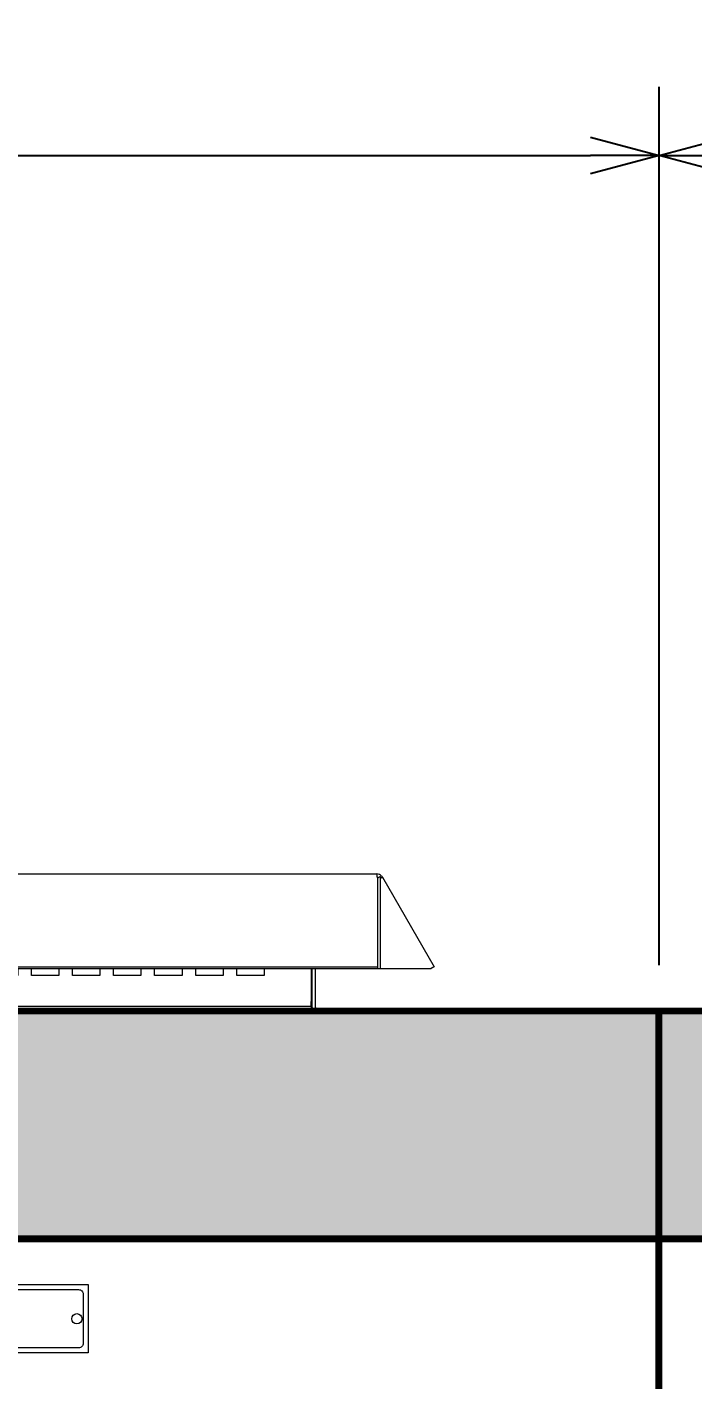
# Model space of a CAD drawing. Header units: millimetres. Extents: x -116965 to 323937, y 291661 to 566926.
# Drawn here: x -47409 to -47117, y 318577 to 319170 of the extents above; entities that cross this region are included whole.
import ezdxf

# ---------------------------------------------------------------- set-up
doc = ezdxf.new("R2010")
doc.units = ezdxf.units.MM
doc.header["$PDMODE"] = 35
doc.layers.get('0').update_dxf_attribs({"lineweight": 18})
doc.layers.add('AM_5', color=3, linetype='Continuous', lineweight=25)
doc.layers.add('Visible (ISO)', color=7, linetype='Continuous', lineweight=50)
doc.layers.add('C00-00-00', color=7, linetype='Continuous')
doc.layers.add('dien', color=2, linetype='Continuous')
doc.layers.add('C34-3A-40', color=7, linetype='Continuous', true_color=0x343a40)
doc.layers.add('C62-64-69', color=7, linetype='Continuous', true_color=0x626469)
doc.styles.add('hwTech', font='Cambria.ttf')
doc.styles.add('{18b73a54-fa43-428c-adcb-c1c7bbdf2c84}', font='Simplex.shx')
doc.dimstyles.new('kich thuoc$0', dxfattribs={"dimscale": 2, "dimtxt": 20, "dimasz": 16, "dimexe": 15, "dimexo": 10, "dimgap": 5, "dimtad": 1, "dimdec": 0, "dimzin": 0, "dimdsep": 46, "dimtxsty": '{18b73a54-fa43-428c-adcb-c1c7bbdf2c84}', "dimblk": 'OPEN30', "dimcen": 0.09, "dimclrd": 3, "dimclre": 3, "dimclrt": 3, "dimadec": 0, "dimazin": 0, "dimtfac": 1, "dimtdec": 0, "dimtofl": 0, "dimtmove": 0, "dimatfit": 3, "dimldrblk": 'OPEN30', "dimfxl": 1, "dimtolj": 1, "dimtzin": 0, "dimarcsym": 0})

# ---------------------------------------------------------------- blocks, each defined once
blk = doc.blocks.new('SV-F')
at = {"lineweight": 13}
blk.add_line((201, 0), (-201, 0), dxfattribs=at)
at = {"layer": 'Visible (ISO)', "lineweight": 13}
for p, q in [((-226.27, 58.5), (-226.27, 60)), ((-226.27, 60), (226.27, 60)), ((226.27, 60), (226.27, 58.5)), ((-251.5, 19.3), (-228.87, 58.5)), ((-228.79, 58.46), (-228.87, 58.5)), ((-228.79, 58.46), (-228.7, 58.41)), ((-227.8, 58.89), (-228.23, 58.13)), ((-227.8, 58.89), (-227.8, 18.55)), ((-226.82, 58.32), (-227.8, 58.89)), ((-226.82, 18.55), (-226.82, 58.32)), ((-226.68, 58.5), (-226.68, 19.3)), ((-226.27, 58.5), (-226.68, 58.5)), ((226.68, 58.5), (226.27, 58.5)), ((226.68, 58.5), (226.68, 19.3)), ((226.82, 58.32), (227.8, 58.89)), ((226.82, 18.55), (226.82, 58.32)), ((228.23, 58.13), (227.8, 58.89)), ((227.8, 58.89), (227.8, 18.55)), ((228.7, 58.41), (228.79, 58.46)), ((228.87, 58.5), (228.79, 58.46)), ((228.87, 58.5), (251.5, 19.3)), ((-250.87, 18.93), (-251.5, 19.3)), ((-250.87, 18.93), (-250.2, 18.55)), ((-250.2, 18.55), (-227.8, 18.55)), ((-227.8, 18.55), (-226.82, 18.55)), ((-226.68, 19.3), (-226.68, 18.55)), ((-226.68, 19.3), (226.68, 19.3)), ((-226.68, 18.55), (226.68, 18.55)), ((-199.5, 18.55), (-199.5, 1.5)), ((-198, 1.5), (-198, 18.55)), ((-197.5, 4), (-197.5, 18.55)), ((-177, 15.5), (-177, 18.55)), ((-165, 18.55), (-165, 15.5)), ((-159, 15.5), (-159, 18.55)), ((-147, 18.55), (-147, 15.5)), ((-141, 15.5), (-141, 18.55)), ((-129, 18.55), (-129, 15.5)), ((-123, 15.5), (-123, 18.55)), ((-111, 18.55), (-111, 15.5)), ((-105, 15.5), (-105, 18.55)), ((-93, 18.55), (-93, 15.5)), ((-87, 15.5), (-87, 18.55)), ((-75, 18.55), (-75, 15.5)), ((-69, 15.5), (-69, 18.55)), ((-57, 18.55), (-57, 15.5)), ((-51, 15.5), (-51, 18.55)), ((-39, 18.55), (-39, 15.5)), ((-33, 15.5), (-33, 18.55)), ((-21, 18.55), (-21, 15.5)), ((-15, 15.5), (-15, 18.55)), ((-3, 18.55), (-3, 15.5)), ((3, 15.5), (3, 18.55)), ((15, 18.55), (15, 15.5)), ((21, 15.5), (21, 18.55)), ((33, 18.55), (33, 15.5)), ((39, 15.5), (39, 18.55)), ((51, 18.55), (51, 15.5)), ((57, 15.5), (57, 18.55)), ((69, 18.55), (69, 15.5)), ((75, 15.5), (75, 18.55)), ((87, 18.55), (87, 15.5)), ((93, 15.5), (93, 18.55)), ((105, 18.55), (105, 15.5)), ((111, 15.5), (111, 18.55)), ((123, 18.55), (123, 15.5)), ((129, 15.5), (129, 18.55)), ((141, 18.55), (141, 15.5)), ((147, 15.5), (147, 18.55)), ((159, 18.55), (159, 15.5)), ((165, 15.5), (165, 18.55)), ((177, 18.55), (177, 15.5)), ((197.5, 18.55), (197.5, 4)), ((198, 1.5), (198, 18.55)), ((199.5, 1.5), (199.5, 18.55)), ((226.68, 19.3), (226.68, 18.55)), ((226.82, 18.55), (227.8, 18.55)), ((227.8, 18.55), (250.2, 18.55)), ((250.87, 18.93), (250.2, 18.55)), ((251.5, 19.3), (250.87, 18.93)), ((-165, 15.5), (-177, 15.5)), ((-147, 15.5), (-159, 15.5)), ((-129, 15.5), (-141, 15.5)), ((-111, 15.5), (-123, 15.5)), ((-93, 15.5), (-105, 15.5)), ((-75, 15.5), (-87, 15.5)), ((-57, 15.5), (-69, 15.5)), ((-39, 15.5), (-51, 15.5)), ((-21, 15.5), (-33, 15.5)), ((-3, 15.5), (-15, 15.5)), ((15, 15.5), (3, 15.5)), ((33, 15.5), (21, 15.5)), ((51, 15.5), (39, 15.5)), ((69, 15.5), (57, 15.5)), ((87, 15.5), (75, 15.5)), ((105, 15.5), (93, 15.5)), ((123, 15.5), (111, 15.5)), ((141, 15.5), (129, 15.5)), ((159, 15.5), (147, 15.5)), ((177, 15.5), (165, 15.5)), ((-197.5, 2), (-197.5, 4)), ((-197.5, 2), (197.5, 2)), ((-197.5, 2), (-197.5, 0)), ((197.5, 2), (197.5, 4)), ((197.5, 2), (197.5, 0))]:
    blk.add_line(p, q, dxfattribs=at)
for centre, radius, start, end in [((-226.27, 57), 3, 90, 136.32574), ((226.27, 57), 3, 43.67426, 90), ((-226.27, 57), 3, 136.32574, 150), ((-226.27, 57), 1.5, 105.84023, 114.60333), ((226.27, 57), 1.5, 65.39667, 74.15977), ((226.27, 57), 3, 30, 43.67426), ((-201, 1.5), 1.5, 270, 0), ((-201, 1.5), 3, 330, 0), ((201, 1.5), 3, 180, 210), ((201, 1.5), 1.5, 180, 270)]:
    blk.add_arc(centre, radius, start, end, dxfattribs=at)
for points in [[(-228.7, 58.41), (-228.66, 58.38), (-228.61, 58.35), (-228.56, 58.32)], [(-228.56, 58.32), (-228.47, 58.27), (-228.36, 58.21), (-228.23, 58.13)], [(228.56, 58.32), (228.47, 58.27), (228.36, 58.21), (228.23, 58.13)], [(228.7, 58.41), (228.66, 58.38), (228.61, 58.35), (228.56, 58.32)]]:
    blk.add_open_spline(points, degree=3, dxfattribs=at)
blk = doc.blocks.new('_Open30')
at = {"color": 0, "linetype": 'ByBlock', "lineweight": -2}
for p, q in [((-1, 0.268), (0, 0)), ((0, 0), (-1, -0.268)), ((0, 0), (-1, 0))]:
    blk.add_line(p, q, dxfattribs=at)
blk = doc.blocks.new('*D1853')
at = {"layer": 'AM_5', "color": 3, "lineweight": -2, "transparency": 16777216}
for p, q in [((-47831.9, 318758.44), (-47831.9, 319143.37)), ((-47131.9, 318758.44), (-47131.9, 319143.37)), ((-47801.9, 319113.37), (-47161.9, 319113.37))]:
    blk.add_line(p, q, dxfattribs=at)
at = {"layer": 'Defpoints', "color": 0, "lineweight": -3, "transparency": 16777216}
for p in [(-47131.9, 319113.37), (-47831.9, 318738.44), (-47131.9, 318738.44)]:
    blk.add_point(p, dxfattribs=at)
at = {"layer": 'AM_5', "color": 3, "lineweight": -2, "transparency": 16777216, "xscale": 30, "yscale": 30, "zscale": 30, "rotation": 180}
blk.add_blockref('_Open30', (-47831.9, 319113.37), dxfattribs=at)
at = {"layer": 'AM_5', "color": 3, "lineweight": -2, "transparency": 16777216, "xscale": 30, "yscale": 30, "zscale": 30}
blk.add_blockref('_Open30', (-47131.9, 319113.37), dxfattribs=at)
at = {"layer": 'AM_5', "color": 3, "transparency": 16777216, "insert": (-47481.9, 319143.37), "char_height": 40, "attachment_point": 5, "style": '{18b73a54-fa43-428c-adcb-c1c7bbdf2c84}'}
blk.add_mtext('\\A1;700', dxfattribs=at)
blk = doc.blocks.new('*D1859')
at = {"layer": 'AM_5', "color": 3, "lineweight": -2, "transparency": 16777216}
for p, q in [((-47131.9, 318758.39), (-47131.9, 319143.32)), ((-46731.9, 318758.39), (-46731.9, 319143.32)), ((-47101.9, 319113.32), (-46761.9, 319113.32))]:
    blk.add_line(p, q, dxfattribs=at)
at = {"layer": 'Defpoints', "color": 0, "lineweight": -3, "transparency": 16777216}
for p in [(-46731.9, 319113.32), (-47131.9, 318738.39), (-46731.9, 318738.39)]:
    blk.add_point(p, dxfattribs=at)
at = {"layer": 'AM_5', "color": 3, "lineweight": -2, "transparency": 16777216, "xscale": 30, "yscale": 30, "zscale": 30, "rotation": 180}
blk.add_blockref('_Open30', (-47131.9, 319113.32), dxfattribs=at)
at = {"layer": 'AM_5', "color": 3, "lineweight": -2, "transparency": 16777216, "xscale": 30, "yscale": 30, "zscale": 30}
blk.add_blockref('_Open30', (-46731.9, 319113.32), dxfattribs=at)
at = {"layer": 'AM_5', "color": 3, "transparency": 16777216, "insert": (-46931.9, 319143.32), "char_height": 40, "attachment_point": 5, "style": '{18b73a54-fa43-428c-adcb-c1c7bbdf2c84}'}
blk.add_mtext('\\A1;400', dxfattribs=at)
blk = doc.blocks.new('QƯEQWQWEQWE')
at = {"color": 0, "lineweight": 13, "ltscale": 100}
blk.add_lwpolyline([(60414.52, 346788.3), (60214.52, 346788.3), (60214.52, 346818.3), (60414.52, 346818.3)], close=True, dxfattribs=at)
blk.add_lwpolyline([(60410.27, 346790.55), (60218.77, 346790.55, -0.414214), (60216.77, 346792.55), (60216.77, 346814.06, -0.414214), (60218.77, 346816.06), (60410.27, 346816.06, -0.414214), (60412.27, 346814.06), (60412.27, 346792.55, -0.414214)], format="xyb", close=True, dxfattribs=at)
at = {"color": 7}
for centre in [(60219.52, 346803.3), (60409.52, 346803.3)]:
    blk.add_circle(centre, 2.25, dxfattribs=at)
at = {"lineweight": -3, "ltscale": 5, "insert": (60314.57, 346808.64), "char_height": 7.5, "attachment_point": 5, "style": 'hwTech'}
blk.add_mtext_dynamic_manual_height_columns('COLUMN NUMBER', width=145.0456, gutter_width=12, heights=[0], dxfattribs=at)
at = {"layer": 'dien', "color": 6, "linetype": 'Continuous', "lineweight": 30, "insert": (60314.57, 346799.61), "char_height": 15, "width": 248.9403, "attachment_point": 5, "style": 'hwTech'}
blk.add_mtext('{\\H0.3667x;3P4W - 400/230VAC} ', dxfattribs=at)

msp = doc.modelspace()

# ---------------------------------------------------------------- hatches: boundary and pattern name
at = {"layer": 'C34-3A-40'}
h = msp.add_hatch(color=256, dxfattribs=at)
h.dxf.hatch_style = 2
h.paths.add_polyline_path([(-47831.925407, 318738.443002), (-47132.023117, 318738.443002), (-47132.023117, 318638.456958), (-47831.925407, 318638.456958)])
h = msp.add_hatch(color=256, dxfattribs=at)
h.dxf.hatch_style = 2
h.paths.add_polyline_path([(-47132.023117, 318738.443002), (-46732.078952, 318738.443002), (-46732.078952, 318638.456958), (-47132.023117, 318638.456958)])
at = {"layer": 'C62-64-69'}
h = msp.add_hatch(color=256, dxfattribs=at)
h.dxf.hatch_style = 2
h.paths.add_polyline_path([(-47415.983477, 318729.444258), (-47383.987942, 318729.444258), (-47383.987942, 318722.445233), (-47415.983477, 318722.445233)])
h = msp.add_hatch(color=256, dxfattribs=at)
h.dxf.hatch_style = 2
h.paths.add_polyline_path([(-47383.987942, 318729.444258), (-47351.992407, 318729.444258), (-47351.992407, 318722.445233), (-47383.987942, 318722.445233)])
h = msp.add_hatch(color=256, dxfattribs=at)
h.dxf.hatch_style = 2
h.paths.add_polyline_path([(-47383.987942, 318729.444258), (-47351.992407, 318729.444258), (-47351.992407, 318722.445233), (-47383.987942, 318722.445233)])
h = msp.add_hatch(color=256, dxfattribs=at)
h.dxf.hatch_style = 2
h.paths.add_polyline_path([(-47351.992407, 318729.444258), (-47319.996877, 318729.444258), (-47319.996877, 318722.445233), (-47351.992407, 318722.445233)])
h = msp.add_hatch(color=256, dxfattribs=at)
h.dxf.hatch_style = 2
h.paths.add_polyline_path([(-47351.992407, 318729.444258), (-47319.996877, 318729.444258), (-47319.996877, 318722.445233), (-47351.992407, 318722.445233)])
h = msp.add_hatch(color=256, dxfattribs=at)
h.dxf.hatch_style = 2
h.paths.add_polyline_path([(-47319.996877, 318729.444258), (-47288.001342, 318729.444258), (-47288.001342, 318722.445233), (-47319.996877, 318722.445233)])
h = msp.add_hatch(color=256, dxfattribs=at)
h.dxf.hatch_style = 2
h.paths.add_polyline_path([(-47319.996877, 318729.444258), (-47288.001342, 318729.444258), (-47288.001342, 318722.445233), (-47319.996877, 318722.445233)])
h = msp.add_hatch(color=256, dxfattribs=at)
h.dxf.hatch_style = 2
h.paths.add_polyline_path([(-47288.001342, 318729.444258), (-47256.005807, 318729.444258), (-47256.005807, 318722.445233), (-47288.001342, 318722.445233)])
h = msp.add_hatch(color=256, dxfattribs=at)
h.dxf.hatch_style = 2
h.paths.add_polyline_path([(-47288.001342, 318729.444258), (-47256.005807, 318729.444258), (-47256.005807, 318722.445233), (-47288.001342, 318722.445233)])
h = msp.add_hatch(color=256, dxfattribs=at)
h.dxf.hatch_style = 2
h.paths.add_polyline_path([(-47256.005807, 318729.444258), (-47224.010277, 318729.444258), (-47224.010277, 318722.445233), (-47256.005807, 318722.445233)])
h = msp.add_hatch(color=256, dxfattribs=at)
h.dxf.hatch_style = 2
h.paths.add_polyline_path([(-47224.010277, 318729.444258), (-47192.014742, 318729.444258), (-47192.014742, 318722.445233), (-47224.010277, 318722.445233)])
h = msp.add_hatch(color=256, dxfattribs=at)
h.dxf.hatch_style = 2
h.paths.add_polyline_path([(-47224.010277, 318729.444258), (-47192.014742, 318729.444258), (-47192.014742, 318722.445233), (-47224.010277, 318722.445233)])
h = msp.add_hatch(color=256, dxfattribs=at)
h.dxf.hatch_style = 2
h.paths.add_polyline_path([(-47192.014742, 318729.444258), (-47160.019207, 318729.444258), (-47160.019207, 318722.445233), (-47192.014742, 318722.445233)])
h = msp.add_hatch(color=256, dxfattribs=at)
h.dxf.hatch_style = 2
h.paths.add_polyline_path([(-47192.014742, 318729.444258), (-47160.019207, 318729.444258), (-47160.019207, 318722.445233), (-47192.014742, 318722.445233)])
h = msp.add_hatch(color=256, dxfattribs=at)
h.dxf.hatch_style = 2
h.paths.add_polyline_path([(-47160.019207, 318729.444258), (-47128.023677, 318729.444258), (-47128.023677, 318722.445233), (-47160.019207, 318722.445233)])
h = msp.add_hatch(color=256, dxfattribs=at)
h.dxf.hatch_style = 2
h.paths.add_polyline_path([(-47132.023117, 318729.444258), (-47100.027582, 318729.444258), (-47100.027582, 318722.445233), (-47132.023117, 318722.445233)])
h = msp.add_hatch(color=256, dxfattribs=at)
h.dxf.hatch_style = 2
h.paths.add_polyline_path([(-47415.983477, 318722.445233), (-47383.987942, 318722.445233), (-47383.987942, 318720.445514), (-47415.983477, 318720.445514)])
h = msp.add_hatch(color=256, dxfattribs=at)
h.dxf.hatch_style = 2
h.paths.add_polyline_path([(-47415.983477, 318720.445514), (-47383.987942, 318720.445514), (-47383.987942, 318713.446489), (-47415.983477, 318713.446489)])
h = msp.add_hatch(color=256, dxfattribs=at)
h.dxf.hatch_style = 2
h.paths.add_polyline_path([(-47383.987942, 318722.445233), (-47351.992407, 318722.445233), (-47351.992407, 318720.445514), (-47383.987942, 318720.445514)])
h = msp.add_hatch(color=256, dxfattribs=at)
h.dxf.hatch_style = 2
h.paths.add_polyline_path([(-47383.987942, 318722.445233), (-47351.992407, 318722.445233), (-47351.992407, 318720.445514), (-47383.987942, 318720.445514)])
h = msp.add_hatch(color=256, dxfattribs=at)
h.dxf.hatch_style = 2
h.paths.add_polyline_path([(-47383.987942, 318720.445514), (-47351.992407, 318720.445514), (-47351.992407, 318713.446489), (-47383.987942, 318713.446489)])
h = msp.add_hatch(color=256, dxfattribs=at)
h.dxf.hatch_style = 2
h.paths.add_polyline_path([(-47383.987942, 318720.445514), (-47351.992407, 318720.445514), (-47351.992407, 318713.446489), (-47383.987942, 318713.446489)])
h = msp.add_hatch(color=256, dxfattribs=at)
h.dxf.hatch_style = 2
h.paths.add_polyline_path([(-47351.992407, 318722.445233), (-47319.996877, 318722.445233), (-47319.996877, 318720.445514), (-47351.992407, 318720.445514)])
h = msp.add_hatch(color=256, dxfattribs=at)
h.dxf.hatch_style = 2
h.paths.add_polyline_path([(-47351.992407, 318722.445233), (-47319.996877, 318722.445233), (-47319.996877, 318720.445514), (-47351.992407, 318720.445514)])
h = msp.add_hatch(color=256, dxfattribs=at)
h.dxf.hatch_style = 2
h.paths.add_polyline_path([(-47351.992407, 318720.445514), (-47319.996877, 318720.445514), (-47319.996877, 318713.446489), (-47351.992407, 318713.446489)])
h = msp.add_hatch(color=256, dxfattribs=at)
h.dxf.hatch_style = 2
h.paths.add_polyline_path([(-47351.992407, 318720.445514), (-47319.996877, 318720.445514), (-47319.996877, 318713.446489), (-47351.992407, 318713.446489)])
h = msp.add_hatch(color=256, dxfattribs=at)
h.dxf.hatch_style = 2
h.paths.add_polyline_path([(-47319.996877, 318722.445233), (-47288.001342, 318722.445233), (-47288.001342, 318720.445514), (-47319.996877, 318720.445514)])
h = msp.add_hatch(color=256, dxfattribs=at)
h.dxf.hatch_style = 2
h.paths.add_polyline_path([(-47319.996877, 318722.445233), (-47288.001342, 318722.445233), (-47288.001342, 318720.445514), (-47319.996877, 318720.445514)])
h = msp.add_hatch(color=256, dxfattribs=at)
h.dxf.hatch_style = 2
h.paths.add_polyline_path([(-47319.996877, 318720.445514), (-47288.001342, 318720.445514), (-47288.001342, 318713.446489), (-47319.996877, 318713.446489)])
h = msp.add_hatch(color=256, dxfattribs=at)
h.dxf.hatch_style = 2
h.paths.add_polyline_path([(-47319.996877, 318720.445514), (-47288.001342, 318720.445514), (-47288.001342, 318713.446489), (-47319.996877, 318713.446489)])
h = msp.add_hatch(color=256, dxfattribs=at)
h.dxf.hatch_style = 2
h.paths.add_polyline_path([(-47288.001342, 318722.445233), (-47256.005807, 318722.445233), (-47256.005807, 318720.445514), (-47288.001342, 318720.445514)])
h = msp.add_hatch(color=256, dxfattribs=at)
h.dxf.hatch_style = 2
h.paths.add_polyline_path([(-47288.001342, 318722.445233), (-47256.005807, 318722.445233), (-47256.005807, 318720.445514), (-47288.001342, 318720.445514)])
h = msp.add_hatch(color=256, dxfattribs=at)
h.dxf.hatch_style = 2
h.paths.add_polyline_path([(-47288.001342, 318720.445514), (-47256.005807, 318720.445514), (-47256.005807, 318713.446489), (-47288.001342, 318713.446489)])
h = msp.add_hatch(color=256, dxfattribs=at)
h.dxf.hatch_style = 2
h.paths.add_polyline_path([(-47288.001342, 318720.445514), (-47256.005807, 318720.445514), (-47256.005807, 318713.446489), (-47288.001342, 318713.446489)])
h = msp.add_hatch(color=256, dxfattribs=at)
h.dxf.hatch_style = 2
h.paths.add_polyline_path([(-47256.005807, 318722.445233), (-47224.010277, 318722.445233), (-47224.010277, 318720.445514), (-47256.005807, 318720.445514)])
h = msp.add_hatch(color=256, dxfattribs=at)
h.dxf.hatch_style = 2
h.paths.add_polyline_path([(-47256.005807, 318720.445514), (-47224.010277, 318720.445514), (-47224.010277, 318713.446489), (-47256.005807, 318713.446489)])
h = msp.add_hatch(color=256, dxfattribs=at)
h.dxf.hatch_style = 2
h.paths.add_polyline_path([(-47224.010277, 318722.445233), (-47192.014742, 318722.445233), (-47192.014742, 318720.445514), (-47224.010277, 318720.445514)])
h = msp.add_hatch(color=256, dxfattribs=at)
h.dxf.hatch_style = 2
h.paths.add_polyline_path([(-47224.010277, 318722.445233), (-47192.014742, 318722.445233), (-47192.014742, 318720.445514), (-47224.010277, 318720.445514)])
h = msp.add_hatch(color=256, dxfattribs=at)
h.dxf.hatch_style = 2
h.paths.add_polyline_path([(-47224.010277, 318720.445514), (-47192.014742, 318720.445514), (-47192.014742, 318713.446489), (-47224.010277, 318713.446489)])
h = msp.add_hatch(color=256, dxfattribs=at)
h.dxf.hatch_style = 2
h.paths.add_polyline_path([(-47224.010277, 318720.445514), (-47192.014742, 318720.445514), (-47192.014742, 318713.446489), (-47224.010277, 318713.446489)])
h = msp.add_hatch(color=256, dxfattribs=at)
h.dxf.hatch_style = 2
h.paths.add_polyline_path([(-47192.014742, 318722.445233), (-47160.019207, 318722.445233), (-47160.019207, 318720.445514), (-47192.014742, 318720.445514)])
h = msp.add_hatch(color=256, dxfattribs=at)
h.dxf.hatch_style = 2
h.paths.add_polyline_path([(-47192.014742, 318722.445233), (-47160.019207, 318722.445233), (-47160.019207, 318720.445514), (-47192.014742, 318720.445514)])
h = msp.add_hatch(color=256, dxfattribs=at)
h.dxf.hatch_style = 2
h.paths.add_polyline_path([(-47192.014742, 318720.445514), (-47160.019207, 318720.445514), (-47160.019207, 318713.446489), (-47192.014742, 318713.446489)])
h = msp.add_hatch(color=256, dxfattribs=at)
h.dxf.hatch_style = 2
h.paths.add_polyline_path([(-47192.014742, 318720.445514), (-47160.019207, 318720.445514), (-47160.019207, 318713.446489), (-47192.014742, 318713.446489)])
h = msp.add_hatch(color=256, dxfattribs=at)
h.dxf.hatch_style = 2
h.paths.add_polyline_path([(-47160.019207, 318722.445233), (-47128.023677, 318722.445233), (-47128.023677, 318720.445514), (-47160.019207, 318720.445514)])
h = msp.add_hatch(color=256, dxfattribs=at)
h.dxf.hatch_style = 2
h.paths.add_polyline_path([(-47160.019207, 318720.445514), (-47128.023677, 318720.445514), (-47128.023677, 318713.446489), (-47160.019207, 318713.446489)])
h = msp.add_hatch(color=256, dxfattribs=at)
h.dxf.hatch_style = 2
h.paths.add_polyline_path([(-47132.023117, 318722.445233), (-47100.027582, 318722.445233), (-47100.027582, 318720.445514), (-47132.023117, 318720.445514)])
h = msp.add_hatch(color=256, dxfattribs=at)
h.dxf.hatch_style = 2
h.paths.add_polyline_path([(-47132.023117, 318720.445514), (-47100.027582, 318720.445514), (-47100.027582, 318713.446489), (-47132.023117, 318713.446489)])
h = msp.add_hatch(color=256, dxfattribs=at)
h.dxf.hatch_style = 2
h.paths.add_polyline_path([(-47415.983477, 318713.446489), (-47383.987942, 318713.446489), (-47383.987942, 318711.446771), (-47415.983477, 318711.446771)])
h = msp.add_hatch(color=256, dxfattribs=at)
h.dxf.hatch_style = 2
h.paths.add_polyline_path([(-47415.983477, 318711.446771), (-47383.987942, 318711.446771), (-47383.987942, 318704.447745), (-47415.983477, 318704.447745)])
h = msp.add_hatch(color=256, dxfattribs=at)
h.dxf.hatch_style = 2
h.paths.add_polyline_path([(-47383.987942, 318713.446489), (-47351.992407, 318713.446489), (-47351.992407, 318711.446771), (-47383.987942, 318711.446771)])
h = msp.add_hatch(color=256, dxfattribs=at)
h.dxf.hatch_style = 2
h.paths.add_polyline_path([(-47383.987942, 318713.446489), (-47351.992407, 318713.446489), (-47351.992407, 318711.446771), (-47383.987942, 318711.446771)])
h = msp.add_hatch(color=256, dxfattribs=at)
h.dxf.hatch_style = 2
h.paths.add_polyline_path([(-47383.987942, 318711.446771), (-47351.992407, 318711.446771), (-47351.992407, 318704.447745), (-47383.987942, 318704.447745)])
h = msp.add_hatch(color=256, dxfattribs=at)
h.dxf.hatch_style = 2
h.paths.add_polyline_path([(-47383.987942, 318711.446771), (-47351.992407, 318711.446771), (-47351.992407, 318704.447745), (-47383.987942, 318704.447745)])
h = msp.add_hatch(color=256, dxfattribs=at)
h.dxf.hatch_style = 2
h.paths.add_polyline_path([(-47351.992407, 318713.446489), (-47319.996877, 318713.446489), (-47319.996877, 318711.446771), (-47351.992407, 318711.446771)])
h = msp.add_hatch(color=256, dxfattribs=at)
h.dxf.hatch_style = 2
h.paths.add_polyline_path([(-47351.992407, 318713.446489), (-47319.996877, 318713.446489), (-47319.996877, 318711.446771), (-47351.992407, 318711.446771)])
h = msp.add_hatch(color=256, dxfattribs=at)
h.dxf.hatch_style = 2
h.paths.add_polyline_path([(-47351.992407, 318711.446771), (-47319.996877, 318711.446771), (-47319.996877, 318704.447745), (-47351.992407, 318704.447745)])
h = msp.add_hatch(color=256, dxfattribs=at)
h.dxf.hatch_style = 2
h.paths.add_polyline_path([(-47351.992407, 318711.446771), (-47319.996877, 318711.446771), (-47319.996877, 318704.447745), (-47351.992407, 318704.447745)])
h = msp.add_hatch(color=256, dxfattribs=at)
h.dxf.hatch_style = 2
h.paths.add_polyline_path([(-47319.996877, 318713.446489), (-47288.001342, 318713.446489), (-47288.001342, 318711.446771), (-47319.996877, 318711.446771)])
h = msp.add_hatch(color=256, dxfattribs=at)
h.dxf.hatch_style = 2
h.paths.add_polyline_path([(-47319.996877, 318713.446489), (-47288.001342, 318713.446489), (-47288.001342, 318711.446771), (-47319.996877, 318711.446771)])
h = msp.add_hatch(color=256, dxfattribs=at)
h.dxf.hatch_style = 2
h.paths.add_polyline_path([(-47319.996877, 318711.446771), (-47288.001342, 318711.446771), (-47288.001342, 318704.447745), (-47319.996877, 318704.447745)])
h = msp.add_hatch(color=256, dxfattribs=at)
h.dxf.hatch_style = 2
h.paths.add_polyline_path([(-47319.996877, 318711.446771), (-47288.001342, 318711.446771), (-47288.001342, 318704.447745), (-47319.996877, 318704.447745)])
h = msp.add_hatch(color=256, dxfattribs=at)
h.dxf.hatch_style = 2
h.paths.add_polyline_path([(-47288.001342, 318713.446489), (-47256.005807, 318713.446489), (-47256.005807, 318711.446771), (-47288.001342, 318711.446771)])
h = msp.add_hatch(color=256, dxfattribs=at)
h.dxf.hatch_style = 2
h.paths.add_polyline_path([(-47288.001342, 318713.446489), (-47256.005807, 318713.446489), (-47256.005807, 318711.446771), (-47288.001342, 318711.446771)])
h = msp.add_hatch(color=256, dxfattribs=at)
h.dxf.hatch_style = 2
h.paths.add_polyline_path([(-47288.001342, 318711.446771), (-47256.005807, 318711.446771), (-47256.005807, 318704.447745), (-47288.001342, 318704.447745)])
h = msp.add_hatch(color=256, dxfattribs=at)
h.dxf.hatch_style = 2
h.paths.add_polyline_path([(-47288.001342, 318711.446771), (-47256.005807, 318711.446771), (-47256.005807, 318704.447745), (-47288.001342, 318704.447745)])
h = msp.add_hatch(color=256, dxfattribs=at)
h.dxf.hatch_style = 2
h.paths.add_polyline_path([(-47256.005807, 318713.446489), (-47224.010277, 318713.446489), (-47224.010277, 318711.446771), (-47256.005807, 318711.446771)])
h = msp.add_hatch(color=256, dxfattribs=at)
h.dxf.hatch_style = 2
h.paths.add_polyline_path([(-47256.005807, 318711.446771), (-47224.010277, 318711.446771), (-47224.010277, 318704.447745), (-47256.005807, 318704.447745)])
h = msp.add_hatch(color=256, dxfattribs=at)
h.dxf.hatch_style = 2
h.paths.add_polyline_path([(-47224.010277, 318713.446489), (-47192.014742, 318713.446489), (-47192.014742, 318711.446771), (-47224.010277, 318711.446771)])
h = msp.add_hatch(color=256, dxfattribs=at)
h.dxf.hatch_style = 2
h.paths.add_polyline_path([(-47224.010277, 318713.446489), (-47192.014742, 318713.446489), (-47192.014742, 318711.446771), (-47224.010277, 318711.446771)])
h = msp.add_hatch(color=256, dxfattribs=at)
h.dxf.hatch_style = 2
h.paths.add_polyline_path([(-47224.010277, 318711.446771), (-47192.014742, 318711.446771), (-47192.014742, 318704.447745), (-47224.010277, 318704.447745)])
h = msp.add_hatch(color=256, dxfattribs=at)
h.dxf.hatch_style = 2
h.paths.add_polyline_path([(-47224.010277, 318711.446771), (-47192.014742, 318711.446771), (-47192.014742, 318704.447745), (-47224.010277, 318704.447745)])
h = msp.add_hatch(color=256, dxfattribs=at)
h.dxf.hatch_style = 2
h.paths.add_polyline_path([(-47192.014742, 318713.446489), (-47160.019207, 318713.446489), (-47160.019207, 318711.446771), (-47192.014742, 318711.446771)])
h = msp.add_hatch(color=256, dxfattribs=at)
h.dxf.hatch_style = 2
h.paths.add_polyline_path([(-47192.014742, 318713.446489), (-47160.019207, 318713.446489), (-47160.019207, 318711.446771), (-47192.014742, 318711.446771)])
h = msp.add_hatch(color=256, dxfattribs=at)
h.dxf.hatch_style = 2
h.paths.add_polyline_path([(-47192.014742, 318711.446771), (-47160.019207, 318711.446771), (-47160.019207, 318704.447745), (-47192.014742, 318704.447745)])
h = msp.add_hatch(color=256, dxfattribs=at)
h.dxf.hatch_style = 2
h.paths.add_polyline_path([(-47192.014742, 318711.446771), (-47160.019207, 318711.446771), (-47160.019207, 318704.447745), (-47192.014742, 318704.447745)])
h = msp.add_hatch(color=256, dxfattribs=at)
h.dxf.hatch_style = 2
h.paths.add_polyline_path([(-47160.019207, 318713.446489), (-47128.023677, 318713.446489), (-47128.023677, 318711.446771), (-47160.019207, 318711.446771)])
h = msp.add_hatch(color=256, dxfattribs=at)
h.dxf.hatch_style = 2
h.paths.add_polyline_path([(-47160.019207, 318711.446771), (-47128.023677, 318711.446771), (-47128.023677, 318704.447745), (-47160.019207, 318704.447745)])
h = msp.add_hatch(color=256, dxfattribs=at)
h.dxf.hatch_style = 2
h.paths.add_polyline_path([(-47132.023117, 318713.446489), (-47100.027582, 318713.446489), (-47100.027582, 318711.446771), (-47132.023117, 318711.446771)])
h = msp.add_hatch(color=256, dxfattribs=at)
h.dxf.hatch_style = 2
h.paths.add_polyline_path([(-47132.023117, 318711.446771), (-47100.027582, 318711.446771), (-47100.027582, 318704.447745), (-47132.023117, 318704.447745)])
h = msp.add_hatch(color=256, dxfattribs=at)
h.dxf.hatch_style = 2
h.paths.add_polyline_path([(-47415.983477, 318704.447745), (-47383.987942, 318704.447745), (-47383.987942, 318702.448027), (-47415.983477, 318702.448027)])
h = msp.add_hatch(color=256, dxfattribs=at)
h.dxf.hatch_style = 2
h.paths.add_polyline_path([(-47415.983477, 318702.448027), (-47383.987942, 318702.448027), (-47383.987942, 318695.449001), (-47415.983477, 318695.449001)])
h = msp.add_hatch(color=256, dxfattribs=at)
h.dxf.hatch_style = 2
h.paths.add_polyline_path([(-47383.987942, 318704.447745), (-47351.992407, 318704.447745), (-47351.992407, 318702.448027), (-47383.987942, 318702.448027)])
h = msp.add_hatch(color=256, dxfattribs=at)
h.dxf.hatch_style = 2
h.paths.add_polyline_path([(-47383.987942, 318704.447745), (-47351.992407, 318704.447745), (-47351.992407, 318702.448027), (-47383.987942, 318702.448027)])
h = msp.add_hatch(color=256, dxfattribs=at)
h.dxf.hatch_style = 2
h.paths.add_polyline_path([(-47383.987942, 318702.448027), (-47351.992407, 318702.448027), (-47351.992407, 318695.449001), (-47383.987942, 318695.449001)])
h = msp.add_hatch(color=256, dxfattribs=at)
h.dxf.hatch_style = 2
h.paths.add_polyline_path([(-47383.987942, 318702.448027), (-47351.992407, 318702.448027), (-47351.992407, 318695.449001), (-47383.987942, 318695.449001)])
h = msp.add_hatch(color=256, dxfattribs=at)
h.dxf.hatch_style = 2
h.paths.add_polyline_path([(-47351.992407, 318704.447745), (-47319.996877, 318704.447745), (-47319.996877, 318702.448027), (-47351.992407, 318702.448027)])
h = msp.add_hatch(color=256, dxfattribs=at)
h.dxf.hatch_style = 2
h.paths.add_polyline_path([(-47351.992407, 318704.447745), (-47319.996877, 318704.447745), (-47319.996877, 318702.448027), (-47351.992407, 318702.448027)])
h = msp.add_hatch(color=256, dxfattribs=at)
h.dxf.hatch_style = 2
h.paths.add_polyline_path([(-47351.992407, 318702.448027), (-47319.996877, 318702.448027), (-47319.996877, 318695.449001), (-47351.992407, 318695.449001)])
h = msp.add_hatch(color=256, dxfattribs=at)
h.dxf.hatch_style = 2
h.paths.add_polyline_path([(-47351.992407, 318702.448027), (-47319.996877, 318702.448027), (-47319.996877, 318695.449001), (-47351.992407, 318695.449001)])
h = msp.add_hatch(color=256, dxfattribs=at)
h.dxf.hatch_style = 2
h.paths.add_polyline_path([(-47319.996877, 318704.447745), (-47288.001342, 318704.447745), (-47288.001342, 318702.448027), (-47319.996877, 318702.448027)])
h = msp.add_hatch(color=256, dxfattribs=at)
h.dxf.hatch_style = 2
h.paths.add_polyline_path([(-47319.996877, 318704.447745), (-47288.001342, 318704.447745), (-47288.001342, 318702.448027), (-47319.996877, 318702.448027)])
h = msp.add_hatch(color=256, dxfattribs=at)
h.dxf.hatch_style = 2
h.paths.add_polyline_path([(-47319.996877, 318702.448027), (-47288.001342, 318702.448027), (-47288.001342, 318695.449001), (-47319.996877, 318695.449001)])
h = msp.add_hatch(color=256, dxfattribs=at)
h.dxf.hatch_style = 2
h.paths.add_polyline_path([(-47319.996877, 318702.448027), (-47288.001342, 318702.448027), (-47288.001342, 318695.449001), (-47319.996877, 318695.449001)])
h = msp.add_hatch(color=256, dxfattribs=at)
h.dxf.hatch_style = 2
h.paths.add_polyline_path([(-47288.001342, 318704.447745), (-47256.005807, 318704.447745), (-47256.005807, 318702.448027), (-47288.001342, 318702.448027)])
h = msp.add_hatch(color=256, dxfattribs=at)
h.dxf.hatch_style = 2
h.paths.add_polyline_path([(-47288.001342, 318704.447745), (-47256.005807, 318704.447745), (-47256.005807, 318702.448027), (-47288.001342, 318702.448027)])
h = msp.add_hatch(color=256, dxfattribs=at)
h.dxf.hatch_style = 2
h.paths.add_polyline_path([(-47288.001342, 318702.448027), (-47256.005807, 318702.448027), (-47256.005807, 318695.449001), (-47288.001342, 318695.449001)])
h = msp.add_hatch(color=256, dxfattribs=at)
h.dxf.hatch_style = 2
h.paths.add_polyline_path([(-47288.001342, 318702.448027), (-47256.005807, 318702.448027), (-47256.005807, 318695.449001), (-47288.001342, 318695.449001)])
h = msp.add_hatch(color=256, dxfattribs=at)
h.dxf.hatch_style = 2
h.paths.add_polyline_path([(-47256.005807, 318704.447745), (-47224.010277, 318704.447745), (-47224.010277, 318702.448027), (-47256.005807, 318702.448027)])
h = msp.add_hatch(color=256, dxfattribs=at)
h.dxf.hatch_style = 2
h.paths.add_polyline_path([(-47256.005807, 318702.448027), (-47224.010277, 318702.448027), (-47224.010277, 318695.449001), (-47256.005807, 318695.449001)])
h = msp.add_hatch(color=256, dxfattribs=at)
h.dxf.hatch_style = 2
h.paths.add_polyline_path([(-47224.010277, 318704.447745), (-47192.014742, 318704.447745), (-47192.014742, 318702.448027), (-47224.010277, 318702.448027)])
h = msp.add_hatch(color=256, dxfattribs=at)
h.dxf.hatch_style = 2
h.paths.add_polyline_path([(-47224.010277, 318704.447745), (-47192.014742, 318704.447745), (-47192.014742, 318702.448027), (-47224.010277, 318702.448027)])
h = msp.add_hatch(color=256, dxfattribs=at)
h.dxf.hatch_style = 2
h.paths.add_polyline_path([(-47224.010277, 318702.448027), (-47192.014742, 318702.448027), (-47192.014742, 318695.449001), (-47224.010277, 318695.449001)])
h = msp.add_hatch(color=256, dxfattribs=at)
h.dxf.hatch_style = 2
h.paths.add_polyline_path([(-47224.010277, 318702.448027), (-47192.014742, 318702.448027), (-47192.014742, 318695.449001), (-47224.010277, 318695.449001)])
h = msp.add_hatch(color=256, dxfattribs=at)
h.dxf.hatch_style = 2
h.paths.add_polyline_path([(-47192.014742, 318704.447745), (-47160.019207, 318704.447745), (-47160.019207, 318702.448027), (-47192.014742, 318702.448027)])
h = msp.add_hatch(color=256, dxfattribs=at)
h.dxf.hatch_style = 2
h.paths.add_polyline_path([(-47192.014742, 318704.447745), (-47160.019207, 318704.447745), (-47160.019207, 318702.448027), (-47192.014742, 318702.448027)])
h = msp.add_hatch(color=256, dxfattribs=at)
h.dxf.hatch_style = 2
h.paths.add_polyline_path([(-47192.014742, 318702.448027), (-47160.019207, 318702.448027), (-47160.019207, 318695.449001), (-47192.014742, 318695.449001)])
h = msp.add_hatch(color=256, dxfattribs=at)
h.dxf.hatch_style = 2
h.paths.add_polyline_path([(-47192.014742, 318702.448027), (-47160.019207, 318702.448027), (-47160.019207, 318695.449001), (-47192.014742, 318695.449001)])
h = msp.add_hatch(color=256, dxfattribs=at)
h.dxf.hatch_style = 2
h.paths.add_polyline_path([(-47160.019207, 318704.447745), (-47128.023677, 318704.447745), (-47128.023677, 318702.448027), (-47160.019207, 318702.448027)])
h = msp.add_hatch(color=256, dxfattribs=at)
h.dxf.hatch_style = 2
h.paths.add_polyline_path([(-47160.019207, 318702.448027), (-47128.023677, 318702.448027), (-47128.023677, 318695.449001), (-47160.019207, 318695.449001)])
h = msp.add_hatch(color=256, dxfattribs=at)
h.dxf.hatch_style = 2
h.paths.add_polyline_path([(-47132.023117, 318704.447745), (-47100.027582, 318704.447745), (-47100.027582, 318702.448027), (-47132.023117, 318702.448027)])
h = msp.add_hatch(color=256, dxfattribs=at)
h.dxf.hatch_style = 2
h.paths.add_polyline_path([(-47132.023117, 318702.448027), (-47100.027582, 318702.448027), (-47100.027582, 318695.449001), (-47132.023117, 318695.449001)])
h = msp.add_hatch(color=256, dxfattribs=at)
h.dxf.hatch_style = 2
h.paths.add_polyline_path([(-47415.983477, 318695.449001), (-47383.987942, 318695.449001), (-47383.987942, 318693.449283), (-47415.983477, 318693.449283)])
h = msp.add_hatch(color=256, dxfattribs=at)
h.dxf.hatch_style = 2
h.paths.add_polyline_path([(-47415.983477, 318693.449283), (-47383.987942, 318693.449283), (-47383.987942, 318686.450258), (-47415.983477, 318686.450258)])
h = msp.add_hatch(color=256, dxfattribs=at)
h.dxf.hatch_style = 2
h.paths.add_polyline_path([(-47383.987942, 318695.449001), (-47351.992407, 318695.449001), (-47351.992407, 318693.449283), (-47383.987942, 318693.449283)])
h = msp.add_hatch(color=256, dxfattribs=at)
h.dxf.hatch_style = 2
h.paths.add_polyline_path([(-47383.987942, 318695.449001), (-47351.992407, 318695.449001), (-47351.992407, 318693.449283), (-47383.987942, 318693.449283)])
h = msp.add_hatch(color=256, dxfattribs=at)
h.dxf.hatch_style = 2
h.paths.add_polyline_path([(-47383.987942, 318693.449283), (-47351.992407, 318693.449283), (-47351.992407, 318686.450258), (-47383.987942, 318686.450258)])
h = msp.add_hatch(color=256, dxfattribs=at)
h.dxf.hatch_style = 2
h.paths.add_polyline_path([(-47383.987942, 318693.449283), (-47351.992407, 318693.449283), (-47351.992407, 318686.450258), (-47383.987942, 318686.450258)])
h = msp.add_hatch(color=256, dxfattribs=at)
h.dxf.hatch_style = 2
h.paths.add_polyline_path([(-47351.992407, 318695.449001), (-47319.996877, 318695.449001), (-47319.996877, 318693.449283), (-47351.992407, 318693.449283)])
h = msp.add_hatch(color=256, dxfattribs=at)
h.dxf.hatch_style = 2
h.paths.add_polyline_path([(-47351.992407, 318695.449001), (-47319.996877, 318695.449001), (-47319.996877, 318693.449283), (-47351.992407, 318693.449283)])
h = msp.add_hatch(color=256, dxfattribs=at)
h.dxf.hatch_style = 2
h.paths.add_polyline_path([(-47351.992407, 318693.449283), (-47319.996877, 318693.449283), (-47319.996877, 318686.450258), (-47351.992407, 318686.450258)])
h = msp.add_hatch(color=256, dxfattribs=at)
h.dxf.hatch_style = 2
h.paths.add_polyline_path([(-47351.992407, 318693.449283), (-47319.996877, 318693.449283), (-47319.996877, 318686.450258), (-47351.992407, 318686.450258)])
h = msp.add_hatch(color=256, dxfattribs=at)
h.dxf.hatch_style = 2
h.paths.add_polyline_path([(-47319.996877, 318695.449001), (-47288.001342, 318695.449001), (-47288.001342, 318693.449283), (-47319.996877, 318693.449283)])
h = msp.add_hatch(color=256, dxfattribs=at)
h.dxf.hatch_style = 2
h.paths.add_polyline_path([(-47319.996877, 318695.449001), (-47288.001342, 318695.449001), (-47288.001342, 318693.449283), (-47319.996877, 318693.449283)])
h = msp.add_hatch(color=256, dxfattribs=at)
h.dxf.hatch_style = 2
h.paths.add_polyline_path([(-47319.996877, 318693.449283), (-47288.001342, 318693.449283), (-47288.001342, 318686.450258), (-47319.996877, 318686.450258)])
h = msp.add_hatch(color=256, dxfattribs=at)
h.dxf.hatch_style = 2
h.paths.add_polyline_path([(-47319.996877, 318693.449283), (-47288.001342, 318693.449283), (-47288.001342, 318686.450258), (-47319.996877, 318686.450258)])
h = msp.add_hatch(color=256, dxfattribs=at)
h.dxf.hatch_style = 2
h.paths.add_polyline_path([(-47288.001342, 318695.449001), (-47256.005807, 318695.449001), (-47256.005807, 318693.449283), (-47288.001342, 318693.449283)])
h = msp.add_hatch(color=256, dxfattribs=at)
h.dxf.hatch_style = 2
h.paths.add_polyline_path([(-47288.001342, 318695.449001), (-47256.005807, 318695.449001), (-47256.005807, 318693.449283), (-47288.001342, 318693.449283)])
h = msp.add_hatch(color=256, dxfattribs=at)
h.dxf.hatch_style = 2
h.paths.add_polyline_path([(-47288.001342, 318693.449283), (-47256.005807, 318693.449283), (-47256.005807, 318686.450258), (-47288.001342, 318686.450258)])
h = msp.add_hatch(color=256, dxfattribs=at)
h.dxf.hatch_style = 2
h.paths.add_polyline_path([(-47288.001342, 318693.449283), (-47256.005807, 318693.449283), (-47256.005807, 318686.450258), (-47288.001342, 318686.450258)])
h = msp.add_hatch(color=256, dxfattribs=at)
h.dxf.hatch_style = 2
h.paths.add_polyline_path([(-47256.005807, 318695.449001), (-47224.010277, 318695.449001), (-47224.010277, 318693.449283), (-47256.005807, 318693.449283)])
h = msp.add_hatch(color=256, dxfattribs=at)
h.dxf.hatch_style = 2
h.paths.add_polyline_path([(-47256.005807, 318693.449283), (-47224.010277, 318693.449283), (-47224.010277, 318686.450258), (-47256.005807, 318686.450258)])
h = msp.add_hatch(color=256, dxfattribs=at)
h.dxf.hatch_style = 2
h.paths.add_polyline_path([(-47224.010277, 318695.449001), (-47192.014742, 318695.449001), (-47192.014742, 318693.449283), (-47224.010277, 318693.449283)])
h = msp.add_hatch(color=256, dxfattribs=at)
h.dxf.hatch_style = 2
h.paths.add_polyline_path([(-47224.010277, 318695.449001), (-47192.014742, 318695.449001), (-47192.014742, 318693.449283), (-47224.010277, 318693.449283)])
h = msp.add_hatch(color=256, dxfattribs=at)
h.dxf.hatch_style = 2
h.paths.add_polyline_path([(-47224.010277, 318693.449283), (-47192.014742, 318693.449283), (-47192.014742, 318686.450258), (-47224.010277, 318686.450258)])
h = msp.add_hatch(color=256, dxfattribs=at)
h.dxf.hatch_style = 2
h.paths.add_polyline_path([(-47224.010277, 318693.449283), (-47192.014742, 318693.449283), (-47192.014742, 318686.450258), (-47224.010277, 318686.450258)])
h = msp.add_hatch(color=256, dxfattribs=at)
h.dxf.hatch_style = 2
h.paths.add_polyline_path([(-47192.014742, 318695.449001), (-47160.019207, 318695.449001), (-47160.019207, 318693.449283), (-47192.014742, 318693.449283)])
h = msp.add_hatch(color=256, dxfattribs=at)
h.dxf.hatch_style = 2
h.paths.add_polyline_path([(-47192.014742, 318695.449001), (-47160.019207, 318695.449001), (-47160.019207, 318693.449283), (-47192.014742, 318693.449283)])
h = msp.add_hatch(color=256, dxfattribs=at)
h.dxf.hatch_style = 2
h.paths.add_polyline_path([(-47192.014742, 318693.449283), (-47160.019207, 318693.449283), (-47160.019207, 318686.450258), (-47192.014742, 318686.450258)])
h = msp.add_hatch(color=256, dxfattribs=at)
h.dxf.hatch_style = 2
h.paths.add_polyline_path([(-47192.014742, 318693.449283), (-47160.019207, 318693.449283), (-47160.019207, 318686.450258), (-47192.014742, 318686.450258)])
h = msp.add_hatch(color=256, dxfattribs=at)
h.dxf.hatch_style = 2
h.paths.add_polyline_path([(-47160.019207, 318695.449001), (-47128.023677, 318695.449001), (-47128.023677, 318693.449283), (-47160.019207, 318693.449283)])
h = msp.add_hatch(color=256, dxfattribs=at)
h.dxf.hatch_style = 2
h.paths.add_polyline_path([(-47160.019207, 318693.449283), (-47128.023677, 318693.449283), (-47128.023677, 318686.450258), (-47160.019207, 318686.450258)])
h = msp.add_hatch(color=256, dxfattribs=at)
h.dxf.hatch_style = 2
h.paths.add_polyline_path([(-47132.023117, 318695.449001), (-47100.027582, 318695.449001), (-47100.027582, 318693.449283), (-47132.023117, 318693.449283)])
h = msp.add_hatch(color=256, dxfattribs=at)
h.dxf.hatch_style = 2
h.paths.add_polyline_path([(-47132.023117, 318693.449283), (-47100.027582, 318693.449283), (-47100.027582, 318686.450258), (-47132.023117, 318686.450258)])
h = msp.add_hatch(color=256, dxfattribs=at)
h.dxf.hatch_style = 2
h.paths.add_polyline_path([(-47415.983477, 318686.450258), (-47383.987942, 318686.450258), (-47383.987942, 318684.450539), (-47415.983477, 318684.450539)])
h = msp.add_hatch(color=256, dxfattribs=at)
h.dxf.hatch_style = 2
h.paths.add_polyline_path([(-47383.987942, 318686.450258), (-47351.992407, 318686.450258), (-47351.992407, 318684.450539), (-47383.987942, 318684.450539)])
h = msp.add_hatch(color=256, dxfattribs=at)
h.dxf.hatch_style = 2
h.paths.add_polyline_path([(-47383.987942, 318686.450258), (-47351.992407, 318686.450258), (-47351.992407, 318684.450539), (-47383.987942, 318684.450539)])
h = msp.add_hatch(color=256, dxfattribs=at)
h.dxf.hatch_style = 2
h.paths.add_polyline_path([(-47351.992407, 318686.450258), (-47319.996877, 318686.450258), (-47319.996877, 318684.450539), (-47351.992407, 318684.450539)])
h = msp.add_hatch(color=256, dxfattribs=at)
h.dxf.hatch_style = 2
h.paths.add_polyline_path([(-47351.992407, 318686.450258), (-47319.996877, 318686.450258), (-47319.996877, 318684.450539), (-47351.992407, 318684.450539)])
h = msp.add_hatch(color=256, dxfattribs=at)
h.dxf.hatch_style = 2
h.paths.add_polyline_path([(-47319.996877, 318686.450258), (-47288.001342, 318686.450258), (-47288.001342, 318684.450539), (-47319.996877, 318684.450539)])
h = msp.add_hatch(color=256, dxfattribs=at)
h.dxf.hatch_style = 2
h.paths.add_polyline_path([(-47319.996877, 318686.450258), (-47288.001342, 318686.450258), (-47288.001342, 318684.450539), (-47319.996877, 318684.450539)])
h = msp.add_hatch(color=256, dxfattribs=at)
h.dxf.hatch_style = 2
h.paths.add_polyline_path([(-47288.001342, 318686.450258), (-47256.005807, 318686.450258), (-47256.005807, 318684.450539), (-47288.001342, 318684.450539)])
h = msp.add_hatch(color=256, dxfattribs=at)
h.dxf.hatch_style = 2
h.paths.add_polyline_path([(-47288.001342, 318686.450258), (-47256.005807, 318686.450258), (-47256.005807, 318684.450539), (-47288.001342, 318684.450539)])
h = msp.add_hatch(color=256, dxfattribs=at)
h.dxf.hatch_style = 2
h.paths.add_polyline_path([(-47256.005807, 318686.450258), (-47224.010277, 318686.450258), (-47224.010277, 318684.450539), (-47256.005807, 318684.450539)])
h = msp.add_hatch(color=256, dxfattribs=at)
h.dxf.hatch_style = 2
h.paths.add_polyline_path([(-47224.010277, 318686.450258), (-47192.014742, 318686.450258), (-47192.014742, 318684.450539), (-47224.010277, 318684.450539)])
h = msp.add_hatch(color=256, dxfattribs=at)
h.dxf.hatch_style = 2
h.paths.add_polyline_path([(-47224.010277, 318686.450258), (-47192.014742, 318686.450258), (-47192.014742, 318684.450539), (-47224.010277, 318684.450539)])
h = msp.add_hatch(color=256, dxfattribs=at)
h.dxf.hatch_style = 2
h.paths.add_polyline_path([(-47192.014742, 318686.450258), (-47160.019207, 318686.450258), (-47160.019207, 318684.450539), (-47192.014742, 318684.450539)])
h = msp.add_hatch(color=256, dxfattribs=at)
h.dxf.hatch_style = 2
h.paths.add_polyline_path([(-47192.014742, 318686.450258), (-47160.019207, 318686.450258), (-47160.019207, 318684.450539), (-47192.014742, 318684.450539)])
h = msp.add_hatch(color=256, dxfattribs=at)
h.dxf.hatch_style = 2
h.paths.add_polyline_path([(-47160.019207, 318686.450258), (-47128.023677, 318686.450258), (-47128.023677, 318684.450539), (-47160.019207, 318684.450539)])
h = msp.add_hatch(color=256, dxfattribs=at)
h.dxf.hatch_style = 2
h.paths.add_polyline_path([(-47132.023117, 318686.450258), (-47100.027582, 318686.450258), (-47100.027582, 318684.450539), (-47132.023117, 318684.450539)])

# ---------------------------------------------------------------- linework, layer by layer
at = {"layer": 'C00-00-00', "lineweight": 211}
for points in [[(-47831.925407, 318738.443002), (-47132.023117, 318738.443002), (-47132.023117, 316538.750083), (-47831.925407, 316538.750083)], [(-47831.925407, 318738.443002), (-47132.023117, 318738.443002), (-47132.023117, 318638.456958), (-47831.925407, 318638.456958)], [(-47132.023117, 318738.443002), (-46732.078952, 318738.443002), (-46732.078952, 318638.456958), (-47132.023117, 318638.456958)]]:
    msp.add_lwpolyline(points, close=True, dxfattribs=at)
at = {"layer": 'C00-00-00', "lineweight": 100}
for points in [[(-47831.925407, 318638.456958), (-47132.023117, 318638.456958), (-47132.023117, 318438.484877), (-47831.925407, 318438.484877)], [(-47132.023117, 318638.456958), (-46732.078952, 318638.456958), (-46732.078952, 316638.736127), (-47132.023117, 316638.736127)]]:
    msp.add_lwpolyline(points, close=True, dxfattribs=at)

# ---------------------------------------------------------------- block references
msp.add_blockref('SV-F', (-47481.897492, 318738.443002))
at = {"lineweight": -3}
msp.add_blockref('QƯEQWQWEQWE', (-107796.493615, -28199.847385), dxfattribs=at)

# ---------------------------------------------------------------- dimensions: what is measured, and where the dimension line sits
at = {"layer": 'AM_5'}
for base, p1, p2, picture, middle in [((-47131.897492, 319113.366834), (-47831.897408, 318738.443002), (-47131.897492, 318738.443002), '*D1853', (-47481.89745, 319143.366834)), ((-46731.897492, 319113.318354), (-47131.897408, 318738.394522), (-46731.897492, 318738.394522), '*D1859', (-46931.89745, 319143.318354))]:
    dim = msp.add_linear_dim(base=base, p1=p1, p2=p2, dimstyle='kich thuoc$0', override={"dimasz": 15, "dimtdec": 4}, dxfattribs=at)
    dim.commit()
    dim.dimension.update_dxf_attribs({"geometry": picture, "text_midpoint": middle})

doc.saveas('drawing.dxf')
